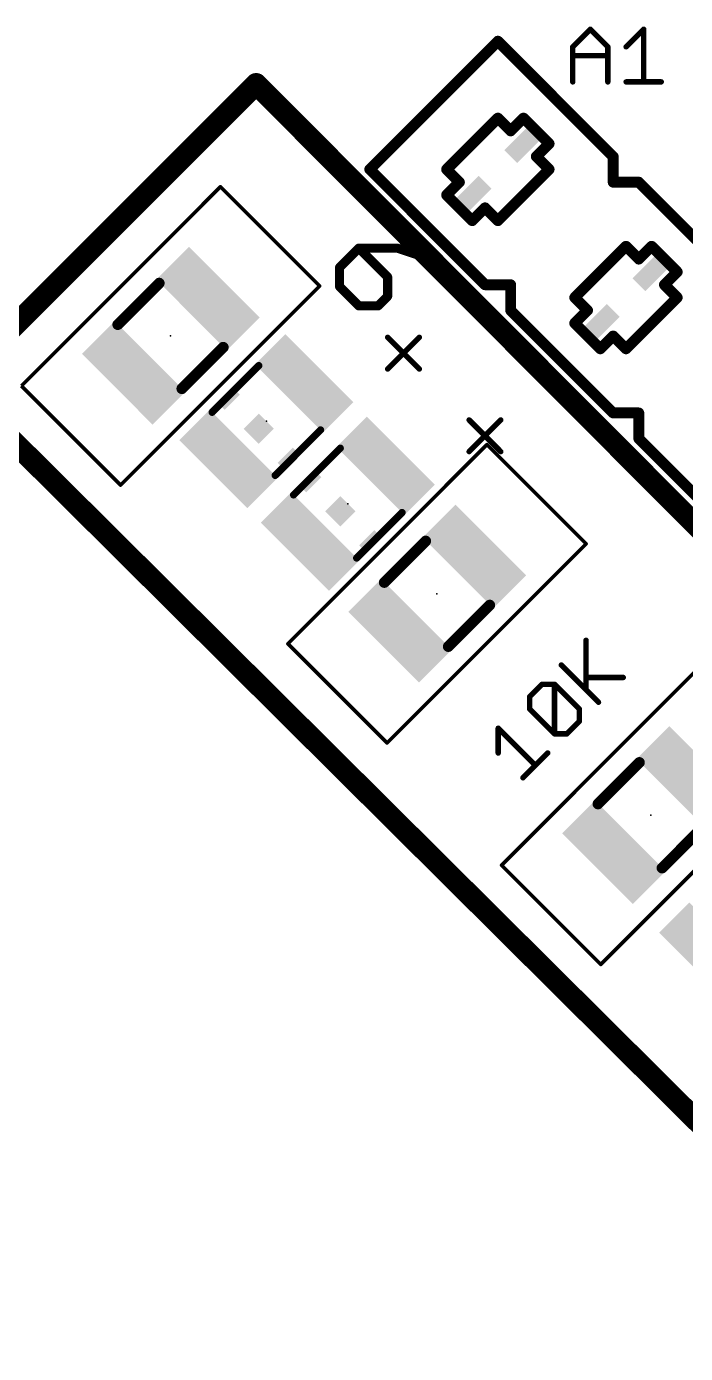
# Model space of a CAD drawing. Extents: x -5 to 95, y -7 to 91.
# Drawn here: x 46.43 to 55.67, y 21.57 to 40.16 of the extents above; entities that cross this region are included whole.
import ezdxf

# ---------------------------------------------------------------- set-up
doc = ezdxf.new("R2010")
doc.units = 0
for name, color, linetype in [('21', 253, 'CONTINUOUS'), ('23', 7, 'CONTINUOUS'), ('27', 253, 'CONTINUOUS'), ('39', 22, 'CONTINUOUS'), ('51', 253, 'CONTINUOUS')]:
    doc.layers.add(name, color=color, linetype=linetype)

# ---------------------------------------------------------------- blocks, each defined once
blk = doc.blocks.new('RECT')
blk.add_solid([(-0.5, -0.5), (0.5, -0.5), (-0.5, 0.5), (0.5, 0.5)])

msp = doc.modelspace()

# ---------------------------------------------------------------- linework, layer by layer
at = {"layer": '21'}
for points, const_width in [([(53.0376, 39.9567), (51.2416, 38.1606)], 0.1524), ([(54.6541, 38.3402), (53.0376, 39.9567)], 0.1524), ([(54.6541, 37.981), (54.6541, 38.3402)], 0.1524), ([(51.2416, 38.1606), (52.858, 36.5442)], 0.1524), ([(55.0133, 37.981), (54.6541, 37.981)], 0.1524), ([(56.4501, 36.5442), (55.0133, 37.981)], 0.1524), ([(51.0885, 37.0571), (50.8189, 36.7874)], 0.127), ([(51.6278, 37.0571), (51.0885, 37.0571)], 0.127), ([(51.493, 36.6526), (51.0885, 37.0571)], 0.127), ([(52.0323, 36.9223), (51.6278, 37.0571)], 0.127), ([(50.8189, 36.7874), (50.8189, 36.5178)], 0.127), ([(51.493, 36.383), (51.493, 36.6526)], 0.127), ([(50.8189, 36.5178), (51.0885, 36.2482)], 0.127), ([(51.3582, 36.2482), (51.493, 36.383)], 0.127), ([(52.858, 36.5442), (53.2172, 36.5442)], 0.1524), ([(53.2172, 36.5442), (53.2172, 36.185)], 0.1524), ([(51.0885, 36.2482), (51.3582, 36.2482)], 0.127), ([(53.2172, 36.185), (54.6541, 34.7481)], 0.1524), ([(51.4924, 35.8068), (51.9358, 35.3634)], 0.0762), ([(51.9358, 35.8068), (51.4924, 35.3634)], 0.0762), ([(54.6541, 34.7481), (55.0133, 34.7481)], 0.1524), ([(55.0133, 34.7481), (55.0133, 34.3889)], 0.1524), ([(52.6348, 34.6494), (53.0782, 34.206)], 0.0762), ([(53.0782, 34.6494), (52.6348, 34.206)], 0.0762), ([(55.0133, 34.3889), (56.4501, 32.9521)], 0.1524)]:
    msp.add_lwpolyline(points, dxfattribs=dict(at, const_width=const_width))
for points, const_width in [([(53.0646, 39.9836, 1), (53.0107, 39.9297)], 0.0762), ([(53.0646, 39.9297, 1), (53.0107, 39.9836)], 0.0762), ([(54.6922, 38.3402, 1), (54.616, 38.3402)], 0.0762), ([(54.6271, 38.3133, 1), (54.681, 38.3672)], 0.0762), ([(51.2685, 38.1876, 1), (51.2146, 38.1337)], 0.0762), ([(51.2146, 38.1876, 1), (51.2685, 38.1337)], 0.0762), ([(54.6541, 38.0191, 1), (54.6541, 37.9429)], 0.0762), ([(54.616, 37.981, 1), (54.6922, 37.981)], 0.0762), ([(55.0402, 38.008, 1), (54.9863, 37.9541)], 0.0762), ([(55.0133, 37.9429, 1), (55.0133, 38.0191)], 0.0762), ([(51.0885, 37.0888, 1), (51.0885, 37.0253)], 0.0635), ([(51.111, 37.0795, 1), (51.0661, 37.0346)], 0.0635), ([(51.111, 37.0346, 1), (51.0661, 37.0795)], 0.0635), ([(51.6378, 37.0872, 1), (51.6178, 37.027)], 0.0635), ([(51.6278, 37.0253, 1), (51.6278, 37.0888)], 0.0635), ([(50.8506, 36.7874, 1), (50.7871, 36.7874)], 0.0635), ([(50.7964, 36.8099, 1), (50.8413, 36.765)], 0.0635), ([(52.0222, 36.8921, 1), (52.0423, 36.9524)], 0.0635), ([(51.5247, 36.6526, 1), (51.4612, 36.6526)], 0.0635), ([(51.4705, 36.6302, 1), (51.5154, 36.6751)], 0.0635), ([(50.7871, 36.5178, 1), (50.8506, 36.5178)], 0.0635), ([(50.8413, 36.5403, 1), (50.7964, 36.4954)], 0.0635), ([(51.5154, 36.3605, 1), (51.4705, 36.4054)], 0.0635), ([(52.858, 36.5823, 1), (52.858, 36.5061)], 0.0762), ([(52.8311, 36.5172, 1), (52.8849, 36.5711)], 0.0762), ([(53.2553, 36.5442, 1), (53.1791, 36.5442)], 0.0762), ([(53.2172, 36.5061, 1), (53.2172, 36.5823)], 0.0762), ([(51.0885, 36.2799, 1), (51.0885, 36.2164)], 0.0635), ([(51.0661, 36.2257, 1), (51.111, 36.2706)], 0.0635), ([(51.3357, 36.2706, 1), (51.3806, 36.2257)], 0.0635), ([(51.3582, 36.2164, 1), (51.3582, 36.2799)], 0.0635), ([(51.4612, 36.383, 1), (51.5247, 36.383)], 0.0635), ([(53.2442, 36.2119, 1), (53.1903, 36.158)], 0.0762), ([(53.1791, 36.185, 1), (53.2553, 36.185)], 0.0762), ([(51.5059, 35.8203, 1), (51.4789, 35.7933)], 0.0381), ([(51.9493, 35.7933, 1), (51.9224, 35.8203)], 0.0381), ([(51.4789, 35.3769, 1), (51.5059, 35.3499)], 0.0381), ([(51.9224, 35.3499, 1), (51.9493, 35.3769)], 0.0381), ([(54.6541, 34.7862, 1), (54.6541, 34.71)], 0.0762), ([(54.6271, 34.7212, 1), (54.681, 34.7751)], 0.0762), ([(55.0514, 34.7481, 1), (54.9752, 34.7481)], 0.0762), ([(55.0133, 34.71, 1), (55.0133, 34.7862)], 0.0762), ([(52.6483, 34.6629, 1), (52.6214, 34.636)], 0.0381), ([(53.0917, 34.636, 1), (53.0648, 34.6629)], 0.0381), ([(55.0402, 34.4158, 1), (54.9863, 34.362)], 0.0762), ([(54.9752, 34.3889, 1), (55.0514, 34.3889)], 0.0762), ([(52.6214, 34.2195, 1), (52.6483, 34.1926)], 0.0381), ([(53.0648, 34.1926, 1), (53.0917, 34.2195)], 0.0381)]:
    msp.add_lwpolyline(points, format="xyb", dxfattribs=dict(at, const_width=const_width))
at = {"layer": '23'}
for p in [(48.4486, 35.827), (49.7918, 34.6331), (50.9343, 33.4758), (52.1842, 32.2139), (55.18, 29.1107)]:
    msp.add_point(p, dxfattribs=at)
at = {"layer": '27'}
for points, const_width in [([(54.0876, 39.8783), (54.3334, 40.124)], 0.0762), ([(54.3334, 40.124), (54.5791, 39.8783)], 0.0762), ([(54.8361, 39.8783), (55.0818, 40.124)], 0.0762), ([(55.0818, 40.124), (55.0818, 39.3868)], 0.0762), ([(54.0876, 39.3868), (54.0876, 39.8783)], 0.0762), ([(54.0876, 39.7554), (54.5791, 39.7554)], 0.0762), ([(54.5791, 39.8783), (54.5791, 39.3868)], 0.0762), ([(49.6486, 39.3579), (45.5214, 35.232)], 0.3048), ([(63.0825, 25.888), (49.6486, 39.3579)], 0.3048), ([(54.8361, 39.3868), (55.3275, 39.3868)], 0.0762), ([(45.4943, 35.0939), (58.9552, 21.7217)], 0.3048), ([(54.2743, 30.8675), (54.2743, 31.5626)], 0.0762), ([(53.9268, 31.215), (54.4481, 30.6937)], 0.0762), ([(54.2743, 31.0413), (54.7956, 31.0413)], 0.0762), ([(53.4845, 30.7727), (53.6582, 30.9465)], 0.0762), ([(53.6582, 30.9465), (53.832, 30.9465)], 0.0762), ([(53.832, 30.9465), (54.1795, 30.5989)], 0.0762), ([(53.832, 30.2514), (53.832, 30.9465)], 0.0762), ([(53.4845, 30.5989), (53.4845, 30.7727)], 0.0762), ([(53.832, 30.2514), (53.4845, 30.5989)], 0.0762), ([(54.1795, 30.5989), (54.1795, 30.4252)], 0.0762), ([(53.0421, 29.9829), (53.0421, 30.3304)], 0.0762), ([(53.0421, 30.3304), (53.5634, 29.8091)], 0.0762), ([(54.1795, 30.4252), (54.0058, 30.2514)], 0.0762), ([(54.0058, 30.2514), (53.832, 30.2514)], 0.0762), ([(53.3897, 29.6353), (53.7372, 29.9829)], 0.0762)]:
    msp.add_lwpolyline(points, dxfattribs=dict(at, const_width=const_width))
for points, const_width in [([(54.3469, 40.1375, 1), (54.3199, 40.1105)], 0.0381), ([(54.3469, 40.1105, 1), (54.3199, 40.1375)], 0.0381), ([(55.1009, 40.124, 1), (55.0628, 40.124)], 0.0381), ([(55.0953, 40.1105, 1), (55.0683, 40.1375)], 0.0381), ([(54.0876, 39.7744, 1), (54.0876, 39.7363)], 0.0381), ([(54.1067, 39.8783, 1), (54.0686, 39.8783)], 0.0381), ([(54.0742, 39.8917, 1), (54.1011, 39.8648)], 0.0381), ([(54.5982, 39.8783, 1), (54.5601, 39.8783)], 0.0381), ([(54.5657, 39.8648, 1), (54.5926, 39.8917)], 0.0381), ([(54.5791, 39.7363, 1), (54.5791, 39.7744)], 0.0381), ([(54.8226, 39.8917, 1), (54.8495, 39.8648)], 0.0381), ([(49.7026, 39.4117, 1), (49.5947, 39.3041)], 0.1524), ([(49.7025, 39.304, 1), (49.5948, 39.4118)], 0.1524), ([(54.8361, 39.4058, 1), (54.8361, 39.3677)], 0.0381), ([(55.3275, 39.3677, 1), (55.3275, 39.4058)], 0.0381), ([(54.0686, 39.3868, 1), (54.1067, 39.3868)], 0.0381), ([(54.5601, 39.3868, 1), (54.5982, 39.3868)], 0.0381), ([(55.0628, 39.3868, 1), (55.1009, 39.3868)], 0.0381), ([(54.2934, 31.5626, 1), (54.2553, 31.5626)], 0.0381), ([(53.9402, 31.2285, 1), (53.9133, 31.2016)], 0.0381), ([(54.2743, 31.0603, 1), (54.2743, 31.0222)], 0.0381), ([(54.7956, 31.0222, 1), (54.7956, 31.0603)], 0.0381), ([(53.6582, 30.9655, 1), (53.6582, 30.9274)], 0.0381), ([(53.6717, 30.933, 1), (53.6447, 30.9599)], 0.0381), ([(53.851, 30.9465, 1), (53.8129, 30.9465)], 0.0381), ([(53.8455, 30.9599, 1), (53.8185, 30.933)], 0.0381), ([(53.832, 30.9274, 1), (53.832, 30.9655)], 0.0381), ([(54.2553, 30.8675, 1), (54.2934, 30.8675)], 0.0381), ([(53.471, 30.7862, 1), (53.4979, 30.7592)], 0.0381), ([(53.5035, 30.7727, 1), (53.4654, 30.7727)], 0.0381), ([(54.4346, 30.6803, 1), (54.4615, 30.7072)], 0.0381), ([(53.4979, 30.6124, 1), (53.471, 30.5855)], 0.0381), ([(53.4654, 30.5989, 1), (53.5035, 30.5989)], 0.0381), ([(54.1986, 30.5989, 1), (54.1605, 30.5989)], 0.0381), ([(54.166, 30.5855, 1), (54.193, 30.6124)], 0.0381), ([(53.0612, 30.3304, 1), (53.0231, 30.3304)], 0.0381), ([(53.0556, 30.3439, 1), (53.0287, 30.3169)], 0.0381), ([(54.1605, 30.4252, 1), (54.1986, 30.4252)], 0.0381), ([(54.193, 30.4117, 1), (54.166, 30.4386)], 0.0381), ([(53.8129, 30.2514, 1), (53.851, 30.2514)], 0.0381), ([(53.832, 30.2705, 1), (53.832, 30.2324)], 0.0381), ([(53.8185, 30.2379, 1), (53.8455, 30.2649)], 0.0381), ([(53.9923, 30.2649, 1), (54.0192, 30.2379)], 0.0381), ([(54.0058, 30.2324, 1), (54.0058, 30.2705)], 0.0381), ([(53.0231, 29.9829, 1), (53.0612, 29.9829)], 0.0381), ([(53.7507, 29.9694, 1), (53.7237, 29.9963)], 0.0381), ([(53.55, 29.7956, 1), (53.5769, 29.8226)], 0.0381), ([(53.3762, 29.6488, 1), (53.4031, 29.6219)], 0.0381)]:
    msp.add_lwpolyline(points, format="xyb", dxfattribs=dict(at, const_width=const_width))
at = {"layer": '39', "const_width": 0.0508}
for points in [[(46.3584, 35.127), (49.1487, 37.9172)], [(49.1487, 37.9172), (50.5388, 36.527)], [(50.5388, 36.527), (47.7486, 33.7368)], [(47.7486, 33.7368), (46.3584, 35.127)], [(50.094, 31.5138), (52.8842, 34.3041)], [(52.8842, 34.3041), (54.2744, 32.9139)], [(54.2744, 32.9139), (51.4842, 30.1237)], [(51.4842, 30.1237), (50.094, 31.5138)], [(53.0898, 28.4107), (55.8801, 31.2009)], [(57.2703, 29.8107), (54.48, 27.0205)], [(54.48, 27.0205), (53.0898, 28.4107)]]:
    msp.add_lwpolyline(points, dxfattribs=at)
at = {"layer": '39', "const_width": 0.0254}
for points in [[(49.1576, 37.9262, 1), (49.1397, 37.9082)], [(49.1576, 37.9082, 1), (49.1397, 37.9262)], [(50.5478, 36.5181, 1), (50.5299, 36.536)], [(50.5299, 36.5181, 1), (50.5478, 36.536)], [(52.8932, 34.3131, 1), (52.8752, 34.2951)], [(52.8932, 34.2951, 1), (52.8752, 34.3131)], [(47.7396, 33.7458, 1), (47.7576, 33.7278)], [(47.7396, 33.7278, 1), (47.7576, 33.7458)], [(54.2834, 32.9049, 1), (54.2654, 32.9229)], [(54.2654, 32.9049, 1), (54.2834, 32.9229)], [(50.103, 31.5228, 1), (50.085, 31.5048)], [(50.085, 31.5228, 1), (50.103, 31.5048)], [(51.4752, 30.1326, 1), (51.4931, 30.1147)], [(51.4752, 30.1147, 1), (51.4931, 30.1326)], [(53.0988, 28.4196, 1), (53.0809, 28.4017)], [(53.0809, 28.4196, 1), (53.0988, 28.4017)], [(54.471, 27.0295, 1), (54.489, 27.0115)], [(54.471, 27.0115, 1), (54.489, 27.0295)]]:
    msp.add_lwpolyline(points, format="xyb", dxfattribs=at)
at = {"layer": '51'}
for points, const_width in [([(53.0376, 38.879), (52.3192, 38.1606)], 0.1524), ([(53.2172, 38.6994), (53.0376, 38.879)], 0.1524), ([(53.3968, 38.879), (53.2172, 38.6994)], 0.1524), ([(53.756, 38.5198), (53.3968, 38.879)], 0.1524), ([(53.5764, 38.3402), (53.756, 38.5198)], 0.1524), ([(53.756, 38.1606), (53.5764, 38.3402)], 0.1524), ([(52.3192, 38.1606), (52.4988, 37.981)], 0.1524), ([(53.0376, 37.4422), (53.756, 38.1606)], 0.1524), ([(52.4988, 37.981), (52.3192, 37.8014)], 0.1524), ([(52.3192, 37.8014), (52.6784, 37.4422)], 0.1524), ([(52.6784, 37.4422), (52.858, 37.6218)], 0.1524), ([(52.858, 37.6218), (53.0376, 37.4422)], 0.1524), ([(54.8337, 37.083), (54.1152, 36.3646)], 0.1524), ([(55.0133, 36.9034), (54.8337, 37.083)], 0.1524), ([(55.1929, 37.083), (55.0133, 36.9034)], 0.1524), ([(55.5521, 36.7238), (55.1929, 37.083)], 0.1524), ([(48.2895, 36.5659), (47.7097, 35.9861)], 0.1524), ([(55.3725, 36.5442), (55.5521, 36.7238)], 0.1524), ([(55.5521, 36.3646), (55.3725, 36.5442)], 0.1524), ([(54.1152, 36.3646), (54.2948, 36.185)], 0.1524), ([(54.2948, 36.185), (54.1152, 36.0054)], 0.1524), ([(54.8337, 35.6461), (55.5521, 36.3646)], 0.1524), ([(54.1152, 36.0054), (54.4745, 35.6461)], 0.1524), ([(54.4745, 35.6461), (54.6541, 35.8257)], 0.1524), ([(54.6541, 35.8257), (54.8337, 35.6461)], 0.1524), ([(49.1876, 35.6679), (48.6077, 35.0881)], 0.1524), ([(49.0317, 34.7569), (49.6858, 35.4109)], 0.1016), ([(49.9156, 33.873), (50.552, 34.5094)], 0.1016), ([(50.1741, 33.5995), (50.8282, 34.2536)], 0.1016), ([(51.058, 32.7156), (51.6944, 33.352)], 0.1016), ([(52.0251, 32.9528), (51.4453, 32.373)], 0.1524), ([(52.9231, 32.0548), (52.3433, 31.4749)], 0.1524), ([(55.0209, 29.8496), (54.4411, 29.2698)], 0.1524), ([(55.919, 28.9516), (55.3391, 28.3718)], 0.1524)]:
    msp.add_lwpolyline(points, dxfattribs=dict(at, const_width=const_width))
for points, const_width in [([(53.0646, 38.906, 1), (53.0107, 38.8521)], 0.0762), ([(53.0646, 38.8521, 1), (53.0107, 38.906)], 0.0762), ([(53.4238, 38.906, 1), (53.3699, 38.8521)], 0.0762), ([(53.4238, 38.8521, 1), (53.3699, 38.906)], 0.0762), ([(53.1903, 38.7264, 1), (53.2442, 38.6725)], 0.0762), ([(53.1903, 38.6725, 1), (53.2442, 38.7264)], 0.0762), ([(53.783, 38.4929, 1), (53.7291, 38.5468)], 0.0762), ([(53.7291, 38.4929, 1), (53.783, 38.5468)], 0.0762), ([(53.6034, 38.3672, 1), (53.5495, 38.3133)], 0.0762), ([(53.5495, 38.3672, 1), (53.6034, 38.3133)], 0.0762), ([(52.2922, 38.1876, 1), (52.3461, 38.1337)], 0.0762), ([(52.3461, 38.1876, 1), (52.2923, 38.1337)], 0.0762), ([(53.783, 38.1337, 1), (53.7291, 38.1876)], 0.0762), ([(53.7291, 38.1337, 1), (53.783, 38.1876)], 0.0762), ([(52.5257, 37.9541, 1), (52.4719, 38.008)], 0.0762), ([(52.4719, 37.9541, 1), (52.5257, 38.008)], 0.0762), ([(52.3461, 37.8283, 1), (52.2922, 37.7745)], 0.0762), ([(52.2922, 37.8283, 1), (52.3461, 37.7745)], 0.0762), ([(52.8849, 37.6487, 1), (52.8311, 37.5949)], 0.0762), ([(52.8849, 37.5949, 1), (52.8311, 37.6487)], 0.0762), ([(52.6515, 37.4691, 1), (52.7053, 37.4153)], 0.0762), ([(52.6515, 37.4153, 1), (52.7053, 37.4691)], 0.0762), ([(53.0107, 37.4691, 1), (53.0646, 37.4153)], 0.0762), ([(53.0107, 37.4153, 1), (53.0646, 37.4691)], 0.0762), ([(54.8606, 37.1099, 1), (54.8067, 37.056)], 0.0762), ([(54.8606, 37.056, 1), (54.8067, 37.1099)], 0.0762), ([(55.2198, 37.1099, 1), (55.1659, 37.056)], 0.0762), ([(55.2198, 37.056, 1), (55.1659, 37.1099)], 0.0762), ([(54.9863, 36.9303, 1), (55.0402, 36.8764)], 0.0762), ([(54.9863, 36.8764, 1), (55.0402, 36.9303)], 0.0762), ([(48.3165, 36.539, 1), (48.2626, 36.5929)], 0.0762), ([(55.579, 36.6968, 1), (55.5251, 36.7507)], 0.0762), ([(55.5251, 36.6968, 1), (55.579, 36.7507)], 0.0762), ([(55.3994, 36.5711, 1), (55.3455, 36.5172)], 0.0762), ([(55.3455, 36.5711, 1), (55.3994, 36.5172)], 0.0762), ([(54.1422, 36.3915, 1), (54.0883, 36.3376)], 0.0762), ([(54.0883, 36.3915, 1), (54.1422, 36.3376)], 0.0762), ([(54.3218, 36.158, 1), (54.2679, 36.2119)], 0.0762), ([(55.579, 36.3376, 1), (55.5251, 36.3915)], 0.0762), ([(55.5251, 36.3376, 1), (55.579, 36.3915)], 0.0762), ([(54.1422, 36.0323, 1), (54.0883, 35.9784)], 0.0762), ([(54.0883, 36.0323, 1), (54.1422, 35.9784)], 0.0762), ([(54.2679, 36.158, 1), (54.3218, 36.2119)], 0.0762), ([(47.6828, 36.013, 1), (47.7366, 35.9592)], 0.0762), ([(54.681, 35.8527, 1), (54.6271, 35.7988)], 0.0762), ([(54.681, 35.7988, 1), (54.6271, 35.8527)], 0.0762), ([(49.2145, 35.641, 1), (49.1606, 35.6948)], 0.0762), ([(54.4475, 35.6731, 1), (54.5014, 35.6192)], 0.0762), ([(54.4475, 35.6192, 1), (54.5014, 35.6731)], 0.0762), ([(54.8067, 35.6731, 1), (54.8606, 35.6192)], 0.0762), ([(54.8067, 35.6192, 1), (54.8606, 35.6731)], 0.0762), ([(49.7037, 35.393, 1), (49.6678, 35.4289)], 0.0508), ([(48.5808, 35.115, 1), (48.6347, 35.0611)], 0.0762), ([(49.0137, 34.7748, 1), (49.0497, 34.7389)], 0.0508), ([(50.5699, 34.4914, 1), (50.534, 34.5274)], 0.0508), ([(50.8461, 34.2356, 1), (50.8102, 34.2715)], 0.0508), ([(49.8976, 33.891, 1), (49.9335, 33.855)], 0.0508), ([(50.1561, 33.6175, 1), (50.1921, 33.5815)], 0.0508), ([(51.7123, 33.3341, 1), (51.6764, 33.37)], 0.0508), ([(52.052, 32.9258, 1), (51.9981, 32.9797)], 0.0762), ([(51.04, 32.7336, 1), (51.076, 32.6977)], 0.0508), ([(51.4183, 32.3999, 1), (51.4722, 32.346)], 0.0762), ([(52.9501, 32.0278, 1), (52.8962, 32.0817)], 0.0762), ([(52.3163, 31.5019, 1), (52.3702, 31.448)], 0.0762), ([(55.0479, 29.8227, 1), (54.994, 29.8766)], 0.0762), ([(54.4142, 29.2967, 1), (54.4681, 29.2428)], 0.0762), ([(55.3122, 28.3987, 1), (55.3661, 28.3448)], 0.0762)]:
    msp.add_lwpolyline(points, format="xyb", dxfattribs=dict(at, const_width=const_width))

# ---------------------------------------------------------------- block references
at = {"layer": '21', "yscale": 0.3, "rotation": 135}
for p, xscale in [((49.2615, 34.9513), 0.15), ((49.6858, 34.5271), 0.3), ((50.11, 34.1028), 0.15), ((50.4039, 33.794), 0.15), ((50.8282, 33.3697), 0.3), ((51.2524, 32.9454), 0.15)]:
    msp.add_blockref('RECT', p, dxfattribs=dict(at, xscale=xscale))
at = {"layer": '51'}
for p, xscale, yscale, rotation in [((53.3968, 38.5198), 0.254, 0.508, 135), ((52.6784, 37.8014), 0.254, 0.508, 135), ((48.9742, 36.3505), 0.65, 1.4, 225), ((55.1929, 36.7238), 0.254, 0.508, 135), ((54.4745, 36.0054), 0.254, 0.508, 135), ((47.9325, 35.3088), 0.65, 1.4, 225), ((50.3222, 35.1635), 1.35, 0.6, 135), ((49.2615, 34.1028), 1.35, 0.6, 135), ((51.4646, 34.0061), 1.35, 0.6, 135), ((50.4039, 32.9454), 1.35, 0.6, 135), ((52.7098, 32.7373), 0.65, 1.4, 225), ((51.6681, 31.6956), 0.65, 1.4, 225), ((55.7056, 29.6342), 0.65, 1.4, 225), ((54.6639, 28.5924), 0.65, 1.4, 225), ((55.9875, 27.1993), 1.35, 0.6, 135)]:
    msp.add_blockref('RECT', p, dxfattribs=dict(at, xscale=xscale, yscale=yscale, rotation=rotation))

doc.saveas('drawing.dxf')
